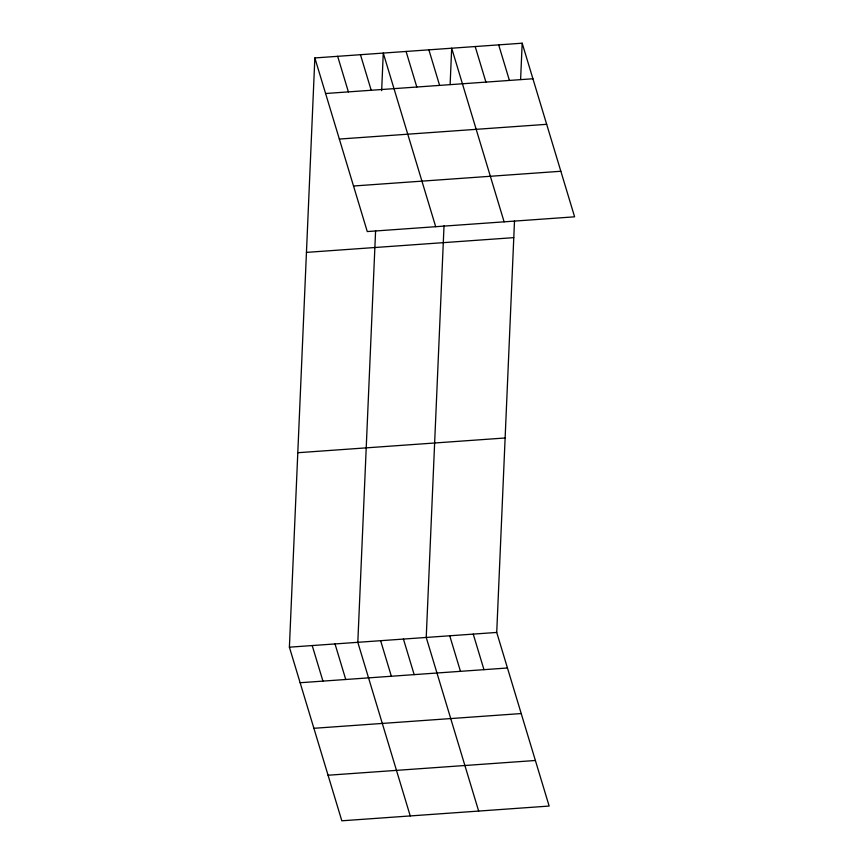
<?xml version="1.0" encoding="UTF-8"?>
<svg xmlns="http://www.w3.org/2000/svg" width="864" height="864" viewBox="0 0 864 864"><rect width="100%" height="100%" fill="white"/><g stroke="black" fill="none" stroke-linecap="round" stroke-linejoin="round"><path stroke-width="1.3" d="M514.512 220.795L496.724 632.437L549.148 806.058L341.82 820.8L289.397 647.179L314.852 57.942L522.18 43.2L574.603 216.821L367.276 231.563L314.852 57.942M375.602 230.677L357.815 642.308L410.238 815.94M381.65 90.666L383.27 53.082L435.694 226.703M444.02 225.806L426.233 637.448L478.656 811.069M450.122 84.51L451.688 48.211L504.112 221.843M520.614 79.499L522.18 43.2M325.588 93.506L532.915 78.764M339.347 139.061L546.674 124.319M353.516 186.008L560.844 171.266M306.45 252.385L513.778 237.643M297.799 452.725L505.127 437.983M289.397 647.179L496.724 632.437M300.132 682.733L507.46 667.991M313.891 728.298L521.219 713.556M328.061 775.235L535.388 760.493M498.679 44.874L509.414 80.428M475.189 46.537L485.924 82.102M428.879 49.831L439.614 85.396M406.08 51.451L416.815 87.016M360.461 54.702L371.196 90.256M337.662 56.322L348.397 91.886M473.234 634.1L483.97 669.665M449.734 635.774L460.469 671.339M403.434 639.068L414.169 674.622M380.624 640.688L391.36 676.253M335.016 643.928L345.751 679.493M312.206 645.548L322.942 681.113"/></g></svg>
